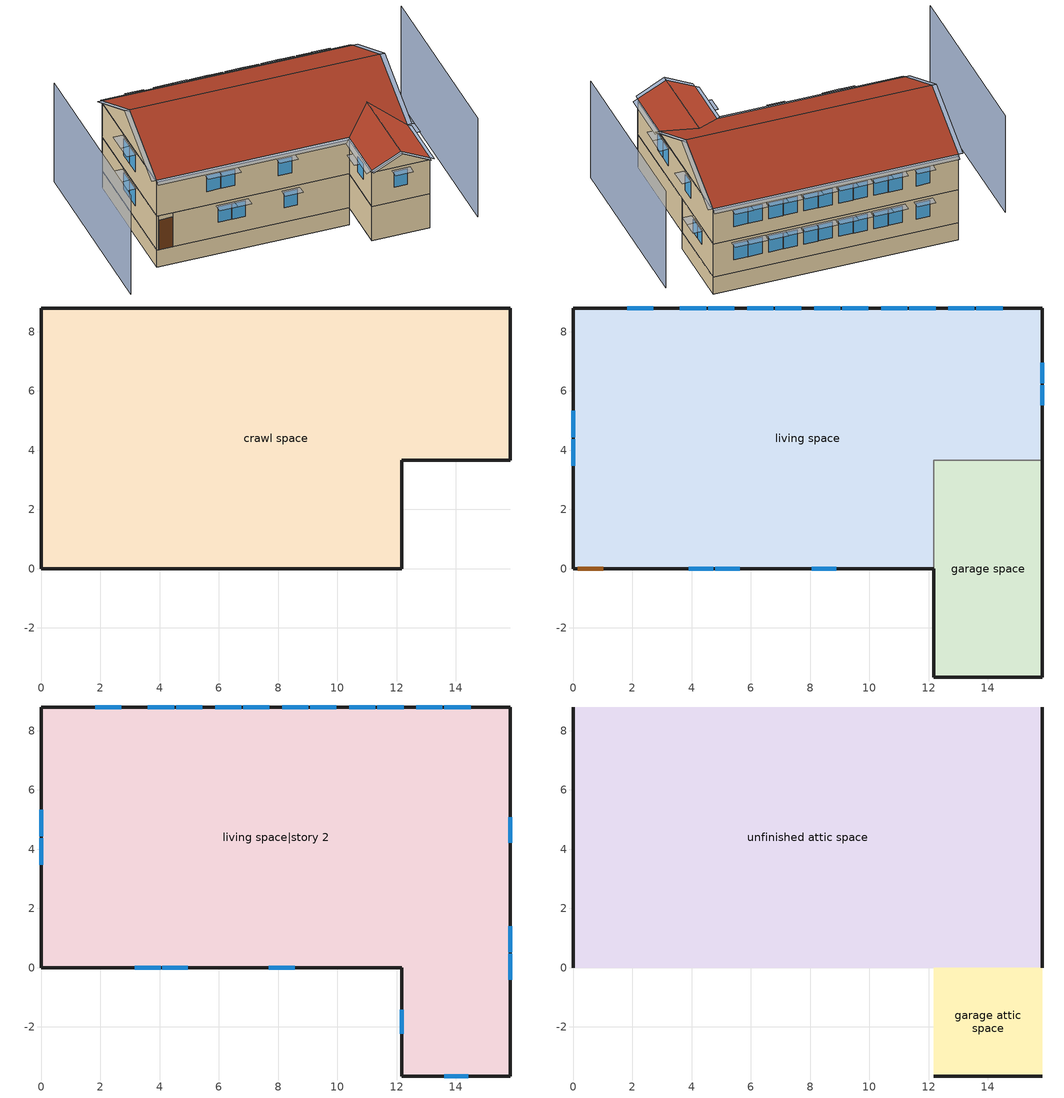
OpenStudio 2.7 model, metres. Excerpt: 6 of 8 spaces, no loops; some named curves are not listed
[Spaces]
crawl space
 floor foundation (FloorFndGrndCS): 0,0 0,8.8 15.84,8.8 15.84,3.66 12.18,3.66 12.18,0 z-1.22
 wall foundation (WallFndGrndCS): 0,8.8 0,0 12.18,0 12.18,3.66 15.84,3.66 15.84,8.8 0,8.8 z-1.22:0
garage space
 floor foundation (FloorFndGrndUnfinSlab): 12.18,-3.66 12.18,3.66 15.84,3.66 15.84,-3.66 z0
 wall outside (WallExtUninsUnfin): 12.18,0 12.18,-3.66 15.84,-3.66 15.84,3.66 z0:2.44
 wall to living space (WallIntFinInsUnfin Reversed): 15.84,3.66 12.18,3.66 12.18,0 z0:2.44
living space
 floor to crawl space (FloorCSInsFin Reversed): 0,0 0,8.8 15.84,8.8 15.84,3.66 12.18,3.66 12.18,0 z0
 wall outside (WallExtInsFin): 15.84,3.66 15.84,8.8 0,8.8 0,0 0.13,0 1.05,0 12.18,0 z0:2.44
 window (WindowConstruction): 3.9,0 4.73,0 / 4.79,0 5.62,0 / 8.06,0 8.88,0 z1.03:2.13; 14.49,8.8 13.61,8.8 / 13.54,8.8 12.66,8.8 / 12.23,8.8 11.34,8.8 / 11.28,8.8 10.39,8.8 / 9.97,8.8 9.08,8.8 / 9.02,8.8 8.13,8.8 / 7.71,8.8 6.82,8.8 / 6.76,8.8 5.87,8.8 / 5.44,8.8 4.56,8.8 / 4.49,8.8 3.61,8.8 / 2.71,8.8 1.82,8.8 z0.95:2.13; 0,5.33 0,4.43 / 0,4.37 0,3.47 z0.94:2.13; 15.84,5.51 15.84,6.2 / 15.84,6.26 15.84,6.94 z1.22:2.13
 door (Door): 0.15,0 1.02,0 z0:2.13
living space|story 2
 floor to garage space (FloorFinInsUnfin): 15.84,3.66 15.84,-3.66 12.18,-3.66 12.18,3.66 z2.44
 floor to living space (FloorFinUninsFin): 15.84,8.8 15.84,3.66 12.18,3.66 12.18,0 0,0 0,8.8 z2.44
 wall outside (WallExtInsFin): 0,8.8 0,0 12.18,0 12.18,-3.66 15.84,-3.66 15.84,8.8 0,8.8 z2.44:4.88
 window (WindowConstruction): 3.17,0 4.03,0 / 4.09,0 4.95,0 / 7.69,0 8.55,0 z3.42:4.57; 13.6,-3.66 14.42,-3.66 / 12.18,-1.42 12.18,-2.24 z3.48:4.57; 14.49,8.8 13.61,8.8 / 13.54,8.8 12.66,8.8 / 12.23,8.8 11.34,8.8 / 11.28,8.8 10.39,8.8 / 9.97,8.8 9.08,8.8 / 9.02,8.8 8.13,8.8 / 7.71,8.8 6.82,8.8 / 6.76,8.8 5.87,8.8 / 5.44,8.8 4.56,8.8 / 4.49,8.8 3.61,8.8 / 2.71,8.8 1.82,8.8 z3.39:4.57; 0,5.33 0,4.43 / 0,4.37 0,3.47 z3.38:4.57; 15.84,-0.41 15.84,0.46 / 15.84,0.53 15.84,1.4 / 15.84,4.21 15.84,5.08 z3.41:4.57
unfinished attic space
 floor to living space|story 2 (FloorFinInsUnfinAttic): 15.84,8.8 15.84,0 0,0 0,8.8 z4.88
 wall outside (WallExtUninsUnfin): 0,4.4,7.08 0,8.8,4.88 0,0,4.88; 15.84,4.4,7.08 15.84,0,4.88 15.84,8.8,4.88
 roof outside (RoofUnfinInsExt): 0,4.4,7.23 15.84,4.4,7.23 15.84,8.8,5.03 0,8.8,5.03; 0,4.4,7.23 0,0,5.03 12.18,0,5.03 14.01,1.83,5.94 15.84,0,5.03 15.84,4.4,7.23
garage attic space
 floor to living space|story 2 (FloorFinInsUnfinAttic): 12.18,-3.66 12.18,0 15.84,0 15.84,-3.66 z4.88
 wall outside (WallExtUninsUnfin): 12.18,-3.66,4.88 15.84,-3.66,4.88 14.01,-3.66,5.79
 roof outside (RoofUnfinInsExt): 12.18,0,5.03 12.18,-3.66,5.03 14.01,-3.66,5.94 14.01,1.83,5.94; 15.84,0,5.03 14.01,1.83,5.94 14.01,-3.66,5.94 15.84,-3.66,5.03
shading: -3.05,8.8 -3.05,-3.66 / 18.89,-3.66 18.89,8.8 z0:7.08; -0.3,8.8,5.03 -0.3,4.4,7.23 0,4.4,7.23 0,8.8,5.03; 16.14,4.4,7.23 16.14,8.8,5.03 15.84,8.8,5.03 15.84,4.4,7.23; 15.84,9.1,4.88 0,9.1,4.88 0,8.8,5.03 15.84,8.8,5.03; 11.88,0,4.88 11.88,-3.66,4.88 12.18,-3.66,5.03 12.18,0,5.03; 12.18,-3.96,5.03 14.01,-3.96,5.94 14.01,-3.66,5.94 12.18,-3.66,5.03; 16.14,-3.66,4.88 16.14,0,4.88 15.84,0,5.03 15.84,-3.66,5.03; 14.01,-3.96,5.94 15.84,-3.96,5.03 15.84,-3.66,5.03 14.01,-3.66,5.94; -0.3,4.4,7.23 -0.3,0,5.03 0,0,5.03 0,4.4,7.23; 0,-0.3,4.88 12.18,-0.3,4.88 12.18,0,5.03 0,0,5.03; 16.14,0,5.03 16.14,4.4,7.23 15.84,4.4,7.23 15.84,0,5.03; 4.88,0 3.75,0 3.75,-0.61 4.88,-0.61 z2.29; 5.77,0 4.64,0 4.64,-0.61 5.77,-0.61 z2.29; 9.04,0 7.9,0 7.9,-0.61 9.04,-0.61 z2.29; 5.11,0 3.94,0 3.94,-0.61 5.11,-0.61 z4.72; 12.5,8.8 13.7,8.8 13.7,9.41 12.5,9.41 z2.29; 4.18,0 3.01,0 3.01,-0.61 4.18,-0.61 z4.72; 6.67,8.8 7.86,8.8 7.86,9.41 6.67,9.41 z4.72; 13.45,8.8 14.65,8.8 14.65,9.41 13.45,9.41 z2.29; 1.67,8.8 2.86,8.8 2.86,9.41 1.67,9.41 z4.72; 14.57,-3.66 13.45,-3.66 13.45,-4.27 14.57,-4.27 z4.72; 13.45,8.8 14.65,8.8 14.65,9.41 13.45,9.41 z4.72; 8.7,0 7.54,0 7.54,-0.61 8.7,-0.61 z4.72; 4.4,8.8 5.6,8.8 5.6,9.41 4.4,9.41 z4.72; 11.19,8.8 12.38,8.8 12.38,9.41 11.19,9.41 z2.29; 10.24,8.8 11.43,8.8 11.43,9.41 10.24,9.41 z2.29; 7.98,8.8 9.17,8.8 9.17,9.41 7.98,9.41 z2.29; 8.93,8.8 10.12,8.8 10.12,9.41 8.93,9.41 z2.29; 6.67,8.8 7.86,8.8 7.86,9.41 6.67,9.41 z2.29; 5.72,8.8 6.91,8.8 6.91,9.41 5.72,9.41 z2.29; 15.84,7.1 15.84,6.11 16.45,6.11 16.45,7.1 z2.29; 12.5,8.8 13.7,8.8 13.7,9.41 12.5,9.41 z4.72; 4.4,8.8 5.6,8.8 5.6,9.41 4.4,9.41 z2.29; 3.45,8.8 4.65,8.8 4.65,9.41 3.45,9.41 z2.29; 8.93,8.8 10.12,8.8 10.12,9.41 8.93,9.41 z4.72; 1.67,8.8 2.86,8.8 2.86,9.41 1.67,9.41 z2.29; 11.19,8.8 12.38,8.8 12.38,9.41 11.19,9.41 z4.72; 10.24,8.8 11.43,8.8 11.43,9.41 10.24,9.41 z4.72; 7.98,8.8 9.17,8.8 9.17,9.41 7.98,9.41 z4.72; 5.72,8.8 6.91,8.8 6.91,9.41 5.72,9.41 z4.72; 3.45,8.8 4.65,8.8 4.65,9.41 3.45,9.41 z4.72; 0,4.28 0,5.48 -0.61,5.48 -0.61,4.28 z2.29; 0,3.32 0,4.52 -0.61,4.52 -0.61,3.32 z2.29; 0,4.28 0,5.48 -0.61,5.48 -0.61,4.28 z4.72; 0,3.32 0,4.52 -0.61,4.52 -0.61,3.32 z4.72; 12.18,-2.39 12.18,-1.27 11.57,-1.27 11.57,-2.39 z4.72; 15.84,1.55 15.84,0.37 16.45,0.37 16.45,1.55 z4.72; 15.84,6.35 15.84,5.36 16.45,5.36 16.45,6.35 z2.29; 15.84,0.62 15.84,-0.56 16.45,-0.56 16.45,0.62 z4.72; 15.84,5.23 15.84,4.06 16.45,4.06 16.45,5.23 z4.72
[Site]
Denver Intl Ap_CO_USA: Latitude {deg}=39.83; Longitude {deg}=-104.65; Time Zone {hr}=-7; Elevation {m}=1650; Terrain=Suburbs
[ClimateZones]
Climate Zone Institution Name 2=Building America; Climate Zone Document Year 2=0; Climate Zone Value 2=Cold
[Site:WaterMainsTemperature]
Calculation Method=Correlation; Annual Average Outdoor Air Temperature {C}=10.8753; Maximum Difference In Monthly Average Outdoor Air Temperatures {deltaC}=23.1524
[Site:GroundTemperature:Deep]
10.8753, 10.8753, 10.8753, 10.8753, 10.8753, 10.8753, 10.8753, 10.8753, 10.8753, 10.8753, 10.8753, 10.8753
[Building]
Building 1: North Axis {deg}=315; Standards Number of Stories=2; Standards Number of Above Ground Stories=2; Standards Building Type=singlefamilydetached; Standards Number of Living Units=1
[Material] Roughness=Rough
Name | Thickness {m} | Conductivity {W/m-K} | Density {kg/m3} | Specific Heat {J/kg-K} | Thermal Absorptance | Solar Absorptance | Visible Absorptance
FloorUAAdditionalCeilingIns | 0.12827 | 0.0411113 | 16.02 | 1046.75
FloorUATrussandIns | 0.0889 | 0.0436674 | 50.7834 | 1165.1
Drywall 0.5 in. | 0.0127 | 0.160291 | 801 | 837.4 | 0.9 | 0.5 | 0.1
Asphalt Shingles, Medium | 0.009525 | 0.162714 | 1121.4 | 1465.45 | 0.91 | 0.85 | 0.85
RoofSheathing | 0.01905 | 0.115458 | 512.64 | 1214.23
RoofUARoofIns | 0.18415 | 8.02397 | 37.0049 | 1207.88
FoundationExtVertIns | 0.051816 | 0.029427 | 32.04 | 1214.23
Concrete 8.0 in.; FootingMaterial | 0.2032 | 1.31141 | 2242.8 | 837.4 | 0.9
Concrete 4.0 in. | 0.1016 | 1.31141 | 2242.8 | 837.4 | 0.9
FloorIns | 0.23495 | 2.59817 | 67.691 | 1210.98
Wood Floor | 0.015875 | 0.115458 | 544.68 | 1214.23
Floor Covering | 0.0127 | 0.0433444 | 54.468 | 1339.84 | 0.9 | 0.9
FloorIns 1 | 0.1397 | 0.0489548 | 106.365 | 1151.69
FloorFinStudAndAirFloor | 0.1397 | 0.557395 | 67.691 | 1210.98
Vinyl, Light | 0.009525 | 0.089435 | 177.822 | 1046.75 | 0.9 | 0.3 | 0.3
WallSheathing | 0.0127 | 0.115458 | 512.64 | 1214.23
WallStudAndCavity | 0.0889 | 0.054245 | 162.403 | 1178.92
WallStudAndCavity 1 | 0.0889 | 0.0548529 | 162.403 | 1178.92
WallStudAndCavity 2 | 0.0889 | 0.393744 | 83.0341 | 1211.67
WallStudAndCavity 3 | 0.0889 | 0.397942 | 83.0341 | 1211.67
res furniture material garage space | 0.1524 | 0.115458 | 640.8 | 1214.23 | 0.9 | 0.6 | 0.1
DoorMaterial | 0.04445 | 0.0612267 | 512.64 | 1214.23
[Construction]
FloorFinInsUnfinAttic: FloorUAAdditionalCeilingIns, FloorUATrussandIns, Drywall 0.5 in.
RoofUnfinInsExt: Asphalt Shingles, Medium, RoofSheathing, RoofUARoofIns
WallFndGrndCS: Concrete 8.0 in.
FloorFndGrndCS; FloorFndGrndUnfinSlab: Concrete 4.0 in.
FloorCSInsFin Reversed: Floor Covering, Wood Floor, RoofSheathing, FloorIns
FootingConstruction: FootingMaterial
FloorFinInsUnfin: FloorIns 1, RoofSheathing, Wood Floor, Floor Covering
FloorFinUninsFin: Drywall 0.5 in., FloorFinStudAndAirFloor, RoofSheathing, Wood Floor, Floor Covering
WallExtInsFin: Vinyl, Light, WallSheathing, WallStudAndCavity, Drywall 0.5 in.
WallIntFinInsUnfin Reversed: WallStudAndCavity 1, WallSheathing
WallExtUninsUnfin: Vinyl, Light, WallSheathing, WallStudAndCavity 2
WallIntFinUninsFin: WallStudAndCavity 3, Drywall 0.5 in.
res furniture construction garage space; res furniture construction living space; res furniture construction living space|story 2: res furniture material garage space
WindowConstruction: WindowMaterial
Door: DoorMaterial
[WindowMaterial:Shade]
CoolingShade: Solar Transmittance=0.999; Solar Reflectance=0.00099; Visible Transmittance=0.999; Visible Reflectance=0.00099; Thermal Hemispherical Emissivity=1e-005; Thermal Transmittance=0.999; Thickness {m}=0.0001; Conductivity {W/m-K}=10000; Shade to Glass Distance {m}=0.001; Top Opening Multiplier=0; Bottom Opening Multiplier=0; Left-Side Opening Multiplier=0; Right-Side Opening Multiplier=0; Airflow Permeability=0
[WindowMaterial:SimpleGlazingSystem]
WindowMaterial: U-Factor {W/m2-K}=2.10086; Solar Heat Gain Coefficient=0.21
[ThermalZone] Use Ideal Air Loads=No
living zone: Thermostat=living zone temperature setpoint
garage zone; unfinished attic zone; crawl zone: 
res ds res ashp central htg air system ret air zone; res ds res ashp central clg air system ret air zone: Volume {m3}=0.25
[Sizing:Zone] Zone Cooling Design Supply Air Temperature Input Method=SupplyAirTemperature; Zone Cooling Design Supply Air Temperature {C}=14; Zone Cooling Design Supply Air Temperature Difference {deltaC}=11.11; Zone Heating Design Supply Air Temperature Input Method=SupplyAirTemperature; Zone Heating Design Supply Air Temperature {C}=40; Zone Heating Design Supply Air Temperature Difference {deltaC}=11.11; Zone Cooling Design Supply Air Humidity Ratio {kg-H2O/kg-air}=0.0085; Zone Heating Design Supply Air Humidity Ratio {kg-H2O/kg-air}=0.008; Cooling Design Air Flow Method=DesignDay; Heating Design Air Flow Method=DesignDay; Account for Dedicated Outdoor Air System=No; Dedicated Outdoor Air System Control Strategy=NeutralSupplyAir; Dedicated Outdoor Air Low Setpoint Temperature for Design {C}=autosize; Dedicated Outdoor Air High Setpoint Temperature for Design {C}=autosize
garage zone; unfinished attic zone; crawl zone; res ds res ashp central htg air system ret air zone; res ds res ashp central clg air system ret air zone
[Space]
Name | Space Type | Thermal Zone | Building Unit
garage space | Space Type 1 | garage zone
living space; living space|story 2 | Space Type 2 | living zone | unit 1
unfinished attic space; garage attic space | Space Type 3 | unfinished attic zone
crawl space | Space Type 4 | crawl zone
res ds res ashp central htg air system ret air space |  | res ds res ashp central htg air system ret air zone
res ds res ashp central clg air system ret air space |  | res ds res ashp central clg air system ret air zone
[SpaceType]
Name | Standards Space Type
Space Type 1 | garage
Space Type 2 | living
Space Type 3 | unfinished attic
Space Type 4 | crawlspace
[BuildingUnit]
unit 1: Building Unit Type=Residential
[People:Definition] Number of People Calculation Method=People; Fraction Radiant=0.319734; Sensible Heat Fraction=0.573; Carbon Dioxide Generation Rate {m3/s-W}=0; Enable ASHRAE 55 Comfort Warnings=No; Mean Radiant Temperature Calculation Type=ZoneAveraged
Name | Number of People {people}
res occupants|living space | 1.45996
res occupants|living space|story 2 | 1.77004
[People] Number of People Schedule=res occupants schedule; Activity Level Schedule=Schedule Ruleset 1; Multiplier=1
Name | People Definition | Space or SpaceType
res occupants|living space | res occupants|living space | living space
res occupants|living space|story 2 | res occupants|living space|story 2 | living space|story 2
[Foundation:Kiva] Wall Height Above Grade {m}=0.2032; Wall Depth Below Slab {m}=0.2032
Name | Exterior Vertical Insulation Material | Exterior Vertical Insulation Depth {m} | Footing Wall Construction
Foundation Kiva 1 | FoundationExtVertIns | 1.2192
Foundation Kiva 2 |  |  | FootingConstruction
[Foundation:Kiva:Settings]
Soil Conductivity {W/m-K}=1.731; Soil Density {kg/m3}=1842.3; Soil Specific Heat {J/kg-K}=418.7; Ground Solar Absorptivity=0.9; Ground Thermal Absorptivity=0.9; Ground Surface Roughness {m}=0.03; Far-Field Width {m}=40; Deep-Ground Boundary Condition=ZeroFlux; Deep-Ground Depth {m}=40; Minimum Cell Dimension {m}=0.02; Maximum Cell Growth Coefficient=1.5; Simulation Timestep=Hourly
[SurfaceProperty:ExposedFoundationPerimeter] Exposed Perimeter Calculation Method=TotalExposedPerimeter
Name | Total Exposed Perimeter {m}
Surface 28 | 41.9582
Surface 1 | 14.6304
[InternalMass:Definition] Design Level Calculation Method=SurfaceArea
Name | Construction | Surface Area {m2}
living space Partition | WallIntFinUninsFin | 125.977
living space|story 2 Partition | WallIntFinUninsFin | 152.733
res furniture mass garage space | res furniture construction garage space | 2.67561
res furniture mass living space | res furniture construction living space | 50.3906
res furniture mass living space|story 2 | res furniture construction living space|story 2 | 61.093
[InternalMass] Multiplier=1
Name | Internal Mass Definition | Space or SpaceType
living space Partition | living space Partition | living space
living space|story 2 Partition | living space|story 2 Partition | living space|story 2
res furniture mass garage space | res furniture mass garage space | garage space
res furniture mass living space | res furniture mass living space | living space
res furniture mass living space|story 2 | res furniture mass living space|story 2 | living space|story 2
[ShadingControl]
WindowShadingControl: Shading Type=InteriorShade; Shading Device Material=CoolingShade; Shading Control Type=OnIfScheduleAllows; Schedule=Window shading schedule; Shading Control Is Scheduled=Yes
[AvailabilityManager:DifferentialThermostat]
res solar hot water useful energy: Temperature Difference On Limit {deltaC}=0; Temperature Difference Off Limit {deltaC}=0
[Coil:Heating:DX:MultiSpeed:StageData] Rated Supply Air Fan Power Per Volume Flow Rate {W/(m3/s)}=773.3; Rated Waste Heat Fraction of Power Input=0.2; Waste Heat Function of Temperature Curve=ConstantBiquadratic
Name | Gross Rated Heating Capacity {W} | Gross Rated Heating COP {W/W} | Rated Air Flow Rate {m3/s} | Heating Capacity Function of Temperature Curve | Heating Capacity Function of Flow Fraction Curve | Energy Input Ratio Function of Temperature Curve | Energy Input Ratio Function of Flow Fraction Curve | Part Load Fraction Correlation Curve
 | 8616.29 | 5.13214 | 0.518448 | HP_Heat-Cap-fT1 | HP_Heat-CAP-fFF1 | HP_Heat-EIR-fT1 | HP_Heat-EIR-fFF1 | HP_Heat-PLF-fPLR1
 | 11781.5 | 4.834 | 0.644558 | HP_Heat-Cap-fT2 | HP_Heat-CAP-fFF2 | HP_Heat-EIR-fT2 | HP_Heat-EIR-fFF2 | HP_Heat-PLF-fPLR2
 | 17584.3 | 4.07763 | 0.700606 | HP_Heat-Cap-fT3 | HP_Heat-CAP-fFF3 | HP_Heat-EIR-fT3 | HP_Heat-EIR-fFF3 | HP_Heat-PLF-fPLR3
 | 21101.1 | 4.11113 | 0.854739 | HP_Heat-Cap-fT4 | HP_Heat-CAP-fFF4 | HP_Heat-EIR-fT4 | HP_Heat-EIR-fFF4 | HP_Heat-PLF-fPLR4
[ThermostatSetpoint:DualSetpoint]
living zone temperature setpoint: Heating Setpoint Temperature Schedule=res heating setpoint; Cooling Setpoint Temperature Schedule=res cooling setpoint
[ElectricEquipment:Definition] Design Level Calculation Method=EquipmentLevel
Name | Design Level {W} | Fraction Latent | Fraction Radiant | Fraction Lost
res refrig | 65.0889 | 0 | 0 | 0
res range electric | 41.8839 | 0.3 | 0.24 | 0.3
res misc plug loads|living space | 220.016 | 0.021 | 0.558 | 0.049
res misc plug loads|living space|story 2 | 266.745 | 0.021 | 0.558 | 0.049
res infil_1 house fan; res infil_1 range fan; res infil_1 bath fan | 0 | 0 | 0 | 1
[ElectricEquipment]
Name | Electric Equipment Definition | Space or SpaceType | Schedule
res refrig | res refrig | living space | res refrig schedule
res range electric | res range electric | living space | res range gas|false schedule
res misc plug loads|living space | res misc plug loads|living space | living space | res misc plug loads schedule
res misc plug loads|living space|story 2 | res misc plug loads|living space|story 2 | living space|story 2 | res misc plug loads schedule
res infil_1 house fan | res infil_1 house fan | living space | Always On Discrete
res infil_1 range fan | res infil_1 range fan | living space | Always On Discrete
res infil_1 bath fan | res infil_1 bath fan | living space | Always On Discrete
[OtherEquipment:Definition] Design Level Calculation Method=EquipmentLevel
Name | Design Level {W} | Fraction Latent | Fraction Radiant | Fraction Lost
res range gas | 438.989 | 0.2 | 0.18 | 0.5
res ds res ashp central htg air system SupSLkToLvEq; res ds res ashp central htg air system SupLatLkToLvEq; res ds res ashp central htg air system SupDCnToLvEq; res ds res ashp central htg air system SupDCnToAhEq; res ds res ashp central htg air system RetDCnToPlEq; res ds res ashp central htg air system RetDCnToAhEquip; res ds res ashp central htg air system SupSLkToAhEq; res ds res ashp central htg air system SupLatLkToAhEq; res ds res ashp central htg air system RetSLkEq; res ds res ashp central htg air system RetLatLkEq; res ds res ashp central clg air system SupSLkToLvEq; res ds res ashp central clg air system SupLatLkToLvEq; res ds res ashp central clg air system SupDCnToLvEq; res ds res ashp central clg air system SupDCnToAhEq; res ds res ashp central clg air system RetDCnToPlEq; res ds res ashp central clg air system RetDCnToAhEquip; res ds res ashp central clg air system SupSLkToAhEq; res ds res ashp central clg air system SupLatLkToAhEq; res ds res ashp central clg air system RetSLkEq; res ds res ashp central clg air system RetLatLkEq | 0
[OtherEquipment]
Name | Other Equipment Definition | Space or SpaceType | Schedule | Fuel Type
res range gas | res range gas | living space | res range gas|false schedule | NaturalGas
res ds res ashp central htg air system SupSLkToLvEq | res ds res ashp central htg air system SupSLkToLvEq | living space | Always On Discrete | None
res ds res ashp central htg air system SupLatLkToLvEq | res ds res ashp central htg air system SupLatLkToLvEq | living space | Always On Discrete | None
res ds res ashp central htg air system SupDCnToLvEq | res ds res ashp central htg air system SupDCnToLvEq | living space | Always On Discrete | None
res ds res ashp central htg air system SupDCnToAhEq | res ds res ashp central htg air system SupDCnToAhEq | crawl space | Always On Discrete | None
res ds res ashp central htg air system RetDCnToPlEq | res ds res ashp central htg air system RetDCnToPlEq | res ds res ashp central htg air system ret air space | Always On Discrete | None
res ds res ashp central htg air system RetDCnToAhEquip | res ds res ashp central htg air system RetDCnToAhEquip | crawl space | Always On Discrete | None
res ds res ashp central htg air system SupSLkToAhEq | res ds res ashp central htg air system SupSLkToAhEq | crawl space | Always On Discrete | None
res ds res ashp central htg air system SupLatLkToAhEq | res ds res ashp central htg air system SupLatLkToAhEq | crawl space | Always On Discrete | None
res ds res ashp central htg air system RetSLkEq | res ds res ashp central htg air system RetSLkEq | res ds res ashp central htg air system ret air space | Always On Discrete | None
res ds res ashp central htg air system RetLatLkEq | res ds res ashp central htg air system RetLatLkEq | res ds res ashp central htg air system ret air space | Always On Discrete | None
res ds res ashp central clg air system SupSLkToLvEq | res ds res ashp central clg air system SupSLkToLvEq | living space | Always On Discrete | None
res ds res ashp central clg air system SupLatLkToLvEq | res ds res ashp central clg air system SupLatLkToLvEq | living space | Always On Discrete | None
res ds res ashp central clg air system SupDCnToLvEq | res ds res ashp central clg air system SupDCnToLvEq | living space | Always On Discrete | None
res ds res ashp central clg air system SupDCnToAhEq | res ds res ashp central clg air system SupDCnToAhEq | crawl space | Always On Discrete | None
res ds res ashp central clg air system RetDCnToPlEq | res ds res ashp central clg air system RetDCnToPlEq | res ds res ashp central clg air system ret air space | Always On Discrete | None
res ds res ashp central clg air system RetDCnToAhEquip | res ds res ashp central clg air system RetDCnToAhEquip | crawl space | Always On Discrete | None
res ds res ashp central clg air system SupSLkToAhEq | res ds res ashp central clg air system SupSLkToAhEq | crawl space | Always On Discrete | None
res ds res ashp central clg air system SupLatLkToAhEq | res ds res ashp central clg air system SupLatLkToAhEq | crawl space | Always On Discrete | None
res ds res ashp central clg air system RetSLkEq | res ds res ashp central clg air system RetSLkEq | res ds res ashp central clg air system ret air space | Always On Discrete | None
res ds res ashp central clg air system RetLatLkEq | res ds res ashp central clg air system RetLatLkEq | res ds res ashp central clg air system ret air space | Always On Discrete | None
[Lights:Definition] Design Level Calculation Method=LightingLevel; Fraction Radiant=0.6; Fraction Visible=0.2; Return Air Fraction=0
Name | Lighting Level {W}
res lighting living space | 266.877
res lighting living space|story 2 | 323.559
res lighting garage space | 9.35059
[Lights] Schedule=res lighting schedule; Fraction Replaceable=1
Name | Lights Definition | Space or SpaceType
res lighting living space | res lighting living space | living space
res lighting living space|story 2 | res lighting living space|story 2 | living space|story 2
res lighting garage space | res lighting garage space | garage space
[Exterior:Lights:Definition]
res lighting exterior: Design Level {W}=131.041
[Exterior:Lights]
res lighting exterior: Exterior Lights Definition=res lighting exterior; Schedule=res lighting schedule
[SpaceInfiltration:EffectiveLeakageArea] Schedule=Always On Discrete
Name | Space or SpaceType | Effective Air Leakage Area {cm2} | Stack Coefficient | Wind Coefficient
res infil|garage space | garage space | 90.5149 | 0.000129067 | 4.38083e-05
res infil|unfinished attic space | unfinished attic space | 5086 | 0.00016346 | 2.40026e-05
res infil|garage attic space | garage attic space | 5086 | 0.00016346 | 2.40026e-05
[EnergyManagementSystem:Sensor]
Name | Output Variable or Output Meter | Output Variable or Output Meter Index Key
res_nv_pb_s | Site Outdoor Air Barometric Pressure
res_af_vw_s | Site Wind Speed
res_nv_wt_s | Site Outdoor Air Humidity Ratio
res_nv_1_nva_s | Schedule Value | res nv_1 avail schedule
res_nv_1_sp_s | Schedule Value | res nv_1 temp schedule
res_ds_res_ashp_central_htg_air_system_ah_mfr_s | System Node Mass Flow Rate | Node 35
res_ds_res_ashp_central_htg_air_system_ah_vfr_s | System Node Current Density Volume Flow Rate | Node 35
res_ds_res_ashp_central_htg_air_system_ah_tt_s | System Node Temperature | Node 35
res_ds_res_ashp_central_htg_air_system_ra_t_s | System Node Temperature | Node 38
res_ds_res_ashp_central_htg_air_system_ah_wt_s | System Node Humidity Ratio | Node 35
res_ds_res_ashp_central_htg_air_system_ra_w_s | System Node Humidity Ratio | Node 38
res_ds_res_ashp_central_htg_air_system_ah_t_s | Zone Air Temperature | crawl zone
res_ds_res_ashp_central_htg_air_system_ah_w_s | Zone Mean Air Humidity Ratio | crawl zone
res_ds_res_ashp_central_clg_air_system_ah_mfr_s | System Node Mass Flow Rate | Node 42
[SpaceInfiltration:DesignFlowRate] Space or SpaceType=living space; Schedule=Always On Discrete; Design Flow Rate Calculation Method=Flow/Space; Design Flow Rate {m3/s}=0
res nv_1 flow; res infil_1 flow
[ZoneMixing] Schedule=Always On Continuous; Design Flow Rate Calculation Method=Flow/Zone; Design Flow Rate {m3/s}=0
Name | Zone | Source Zone
res ds res ashp central htg air system AhToLivMix; res ds res ashp central clg air system AhToLivMix | living zone | crawl zone
res ds res ashp central htg air system LivToAhMix; res ds res ashp central clg air system LivToAhMix | crawl zone | living zone
[Schedule:Ruleset]
Name | Default Day Schedule | Summer Design Day Schedule | Winter Design Day Schedule
res occupants schedule | Schedule Day 3 | res occupants schedule summer design | res occupants schedule winter design
Schedule Ruleset 1 | Schedule Day 4
Window shading schedule | Schedule Day 5
res heating setpoint | Schedule Day 8 | res heating setpoint summer design | res heating setpoint winter design
res cooling setpoint | Schedule Day 9 | res cooling setpoint summer design | res cooling setpoint winter design
res refrig schedule | Schedule Day 10 | res refrig schedule summer design | res refrig schedule winter design
res range gas|false schedule | Schedule Day 13 | res range gas|false schedule summer design | res range gas|false schedule winter design
res lighting schedule | Schedule Day 16 | res lighting schedule summer design | res lighting schedule winter design
res misc plug loads schedule | Schedule Day 19 | res misc plug loads schedule summer design | res misc plug loads schedule winter design
[Schedule:Day]
Schedule Day 3; res occupants schedule winter design; Schedule Day 5; Window shading schedule allday1; Window shading schedule allday2; Window shading schedule allday3; Window shading schedule allday4; Window shading schedule allday11; Window shading schedule allday12; Schedule Day 8; Schedule Day 9; Schedule Day 10; res refrig schedule winter design; Schedule Day 13; res range gas|false schedule winter design; Schedule Day 16; res lighting schedule winter design; Schedule Day 19; res misc plug loads schedule winter design: 24, 0, 0
res occupants schedule allday1; res occupants schedule allday2; res occupants schedule allday3; res occupants schedule allday4; res occupants schedule allday5; res occupants schedule allday6; res occupants schedule allday7; res occupants schedule allday8; res occupants schedule allday9; res occupants schedule allday10; res occupants schedule allday11; res occupants schedule allday12: 7, 0, 1, 8, 0, 0.88, 9, 0, 0.41, 16, 0, 0.24, 17, 0, 0.29, 18, 0, 0.55, 21, 0, 0.9, 24, 0, 1
res occupants schedule summer design; Window shading schedule allday5; Window shading schedule allday6; Window shading schedule allday7; Window shading schedule allday8; Window shading schedule allday9; Window shading schedule allday10; res refrig schedule summer design; res range gas|false schedule summer design; res lighting schedule summer design; res misc plug loads schedule summer design: 24, 0, 1
Schedule Day 4: 24, 0, 112.539
res heating setpoint allday1; res heating setpoint allday2; res heating setpoint allday3; res heating setpoint allday4; res heating setpoint allday5; res heating setpoint allday6; res heating setpoint allday7; res heating setpoint allday8; res heating setpoint allday9; res heating setpoint allday10; res heating setpoint allday11; res heating setpoint allday12: 24, 0, 21.6667
res heating setpoint winter design; res cooling setpoint winter design: 24, 0, 21.1111
res heating setpoint summer design; res cooling setpoint summer design: 24, 0, 23.8889
res cooling setpoint allday1; res cooling setpoint allday2; res cooling setpoint allday3; res cooling setpoint allday4; res cooling setpoint allday5; res cooling setpoint allday6; res cooling setpoint allday7; res cooling setpoint allday8; res cooling setpoint allday9; res cooling setpoint allday10; res cooling setpoint allday11; res cooling setpoint allday12: 24, 0, 24.4444
res refrig schedule allday1; res refrig schedule allday12: 1, 0, 0.610949, 2, 0, 0.595675, 3, 0, 0.580401, 4, 0, 0.565128, 6, 0, 0.549854, 7, 0, 0.580401, 8, 0, 0.610949, 10, 0, 0.626223, 12, 0, 0.610949, 15, 0, 0.641496, 16, 0, 0.626223, 17, 0, 0.672044, 18, 0, 0.733139, 19, 0, 0.763686, 20, 0, 0.733139, 21, 0, 0.717865, 22, 0, 0.702591, 23, 0, 0.672044, 24, 0, 0.626223
res refrig schedule allday2: 1, 0, 0.609489, 2, 0, 0.594252, 3, 0, 0.579015, 4, 0, 0.563777, 6, 0, 0.54854, 7, 0, 0.579015, 8, 0, 0.609489, 10, 0, 0.624726, 12, 0, 0.609489, 15, 0, 0.639964, 16, 0, 0.624726, 17, 0, 0.670438, 18, 0, 0.731387, 19, 0, 0.761861, 20, 0, 0.731387, 21, 0, 0.71615, 22, 0, 0.700912, 23, 0, 0.670438, 24, 0, 0.624726
res refrig schedule allday3; res refrig schedule allday4; res refrig schedule allday5: 1, 0, 0.791241, 2, 0, 0.77146, 3, 0, 0.751679, 4, 0, 0.731898, 6, 0, 0.712117, 7, 0, 0.751679, 8, 0, 0.791241, 10, 0, 0.811022, 12, 0, 0.791241, 15, 0, 0.830803, 16, 0, 0.811022, 17, 0, 0.870365, 18, 0, 0.949489, 19, 0, 0.989051, 20, 0, 0.949489, 21, 0, 0.929708, 22, 0, 0.909927, 23, 0, 0.870365, 24, 0, 0.811022
res refrig schedule allday6; res refrig schedule allday7; res refrig schedule allday8; res refrig schedule allday9: 1, 0, 0.8, 2, 0, 0.78, 3, 0, 0.76, 4, 0, 0.74, 6, 0, 0.72, 7, 0, 0.76, 8, 0, 0.8, 10, 0, 0.82, 12, 0, 0.8, 15, 0, 0.84, 16, 0, 0.82, 17, 0, 0.88, 18, 0, 0.96, 19, 0, 1, 20, 0, 0.96, 21, 0, 0.94, 22, 0, 0.92, 23, 0, 0.88, 24, 0, 0.82
res refrig schedule allday10: 1, 0, 0.679562, 2, 0, 0.662573, 3, 0, 0.645584, 4, 0, 0.628595, 6, 0, 0.611606, 7, 0, 0.645584, 8, 0, 0.679562, 10, 0, 0.696551, 12, 0, 0.679562, 15, 0, 0.71354, 16, 0, 0.696551, 17, 0, 0.747518, 18, 0, 0.815474, 19, 0, 0.849453, 20, 0, 0.815474, 21, 0, 0.798485, 22, 0, 0.781496, 23, 0, 0.747518, 24, 0, 0.696551
res refrig schedule allday11: 1, 0, 0.675182, 2, 0, 0.658303, 3, 0, 0.641423, 4, 0, 0.624544, 6, 0, 0.607664, 7, 0, 0.641423, 8, 0, 0.675182, 10, 0, 0.692062, 12, 0, 0.675182, 15, 0, 0.708942, 16, 0, 0.692062, 17, 0, 0.742701, 18, 0, 0.810219, 19, 0, 0.843978, 20, 0, 0.810219, 21, 0, 0.793339, 22, 0, 0.77646, 23, 0, 0.742701, 24, 0, 0.692062
res range gas|false schedule allday1; res range gas|false schedule allday2; res range gas|false schedule allday12: 2, 0, 0.0466667, 4, 0, 0.0266667, 5, 0, 0.0466667, 6, 0, 0.0733333, 7, 0, 0.166667, 8, 0, 0.28, 9, 0, 0.306667, 10, 0, 0.32, 11, 0, 0.28, 12, 0, 0.333333, 13, 0, 0.38, 14, 0, 0.306667, 15, 0, 0.38, 16, 0, 0.293333, 17, 0, 0.613333, 18, 0, 1, 19, 0, 0.78, 20, 0, 0.4, 21, 0, 0.233333, 22, 0, 0.166667, 23, 0, 0.106667, 24, 0, 0.0733333
res range gas|false schedule allday3; res range gas|false schedule allday5: 2, 0, 0.0421574, 4, 0, 0.0240899, 5, 0, 0.0421574, 6, 0, 0.0662473, 7, 0, 0.150562, 8, 0, 0.252944, 9, 0, 0.277034, 10, 0, 0.289079, 11, 0, 0.252944, 12, 0, 0.301124, 13, 0, 0.343282, 14, 0, 0.277034, 15, 0, 0.343282, 16, 0, 0.264989, 17, 0, 0.554069, 18, 0, 0.903373, 19, 0, 0.704631, 20, 0, 0.361349, 21, 0, 0.210787, 22, 0, 0.150562, 23, 0, 0.0963598, 24, 0, 0.0662473
res range gas|false schedule allday4: 2, 0, 0.0419872, 4, 0, 0.0239927, 5, 0, 0.0419872, 6, 0, 0.0659799, 7, 0, 0.149954, 8, 0, 0.251923, 9, 0, 0.275916, 10, 0, 0.287912, 11, 0, 0.251923, 12, 0, 0.299909, 13, 0, 0.341896, 14, 0, 0.275916, 15, 0, 0.341896, 16, 0, 0.26392, 17, 0, 0.551832, 18, 0, 0.899727, 19, 0, 0.701787, 20, 0, 0.359891, 21, 0, 0.209936, 22, 0, 0.149954, 23, 0, 0.0959708, 24, 0, 0.0659799
res range gas|false schedule allday6; res range gas|false schedule allday9: 2, 0, 0.0378608, 4, 0, 0.0216348, 5, 0, 0.0378608, 6, 0, 0.0594956, 7, 0, 0.135217, 8, 0, 0.227165, 9, 0, 0.2488, 10, 0, 0.259617, 11, 0, 0.227165, 12, 0, 0.270435, 13, 0, 0.308295, 14, 0, 0.2488, 15, 0, 0.308295, 16, 0, 0.237982, 17, 0, 0.4976, 18, 0, 0.811304, 19, 0, 0.632817, 20, 0, 0.324521, 21, 0, 0.189304, 22, 0, 0.135217, 23, 0, 0.086539, 24, 0, 0.0594956
res range gas|false schedule allday7; res range gas|false schedule allday8: 2, 0, 0.0381161, 4, 0, 0.0217806, 5, 0, 0.0381161, 6, 0, 0.0598967, 7, 0, 0.136129, 8, 0, 0.228696, 9, 0, 0.250477, 10, 0, 0.261367, 11, 0, 0.228696, 12, 0, 0.272258, 13, 0, 0.310374, 14, 0, 0.250477, 15, 0, 0.310374, 16, 0, 0.239587, 17, 0, 0.500954, 18, 0, 0.816773, 19, 0, 0.637083, 20, 0, 0.326709, 21, 0, 0.19058, 22, 0, 0.136129, 23, 0, 0.0871225, 24, 0, 0.0598967
res range gas|false schedule allday10; res range gas|false schedule allday11: 2, 0, 0.0461562, 4, 0, 0.026375, 5, 0, 0.0461562, 6, 0, 0.0725311, 7, 0, 0.164844, 8, 0, 0.276937, 9, 0, 0.303312, 10, 0, 0.3165, 11, 0, 0.276937, 12, 0, 0.329687, 13, 0, 0.375843, 14, 0, 0.303312, 15, 0, 0.375843, 16, 0, 0.290125, 17, 0, 0.606624, 18, 0, 0.989061, 19, 0, 0.771468, 20, 0, 0.395624, 21, 0, 0.230781, 22, 0, 0.164844, 23, 0, 0.1055, 24, 0, 0.0725311
res lighting schedule allday1: 1, 0, 0.123751, 2, 0, 0.0742506, 4, 0, 0.0495004, 5, 0, 0.0550333, 6, 0, 0.151005, 7, 0, 0.354518, 8, 0, 0.448634, 9, 0, 0.476771, 10, 0, 0.490088, 11, 0, 0.476763, 12, 0, 0.458301, 13, 0, 0.444976, 14, 0, 0.441055, 15, 0, 0.447927, 16, 0, 0.48986, 17, 0, 0.601585, 18, 0, 0.797807, 19, 0, 0.978646, 20, 0, 0.990805, 21, 0, 0.822578, 22, 0, 0.620621, 23, 0, 0.536431, 24, 0, 0.249225
res lighting schedule allday2: 1, 0, 0.123751, 2, 0, 0.0742506, 4, 0, 0.0495004, 5, 0, 0.0547503, 6, 0, 0.149594, 7, 0, 0.351204, 8, 0, 0.44444, 9, 0, 0.470027, 10, 0, 0.480931, 11, 0, 0.467731, 12, 0, 0.449442, 13, 0, 0.436241, 14, 0, 0.432357, 15, 0, 0.435458, 16, 0, 0.457541, 17, 0, 0.526174, 18, 0, 0.674382, 19, 0, 0.867815, 20, 0, 0.979613, 21, 0, 0.912905, 22, 0, 0.727145, 23, 0, 0.638088, 24, 0, 0.249225
res lighting schedule allday3: 1, 0, 0.123751, 2, 0, 0.0742506, 4, 0, 0.0495004, 5, 0, 0.0539769, 6, 0, 0.145737, 7, 0, 0.342151, 8, 0, 0.432984, 9, 0, 0.451822, 10, 0, 0.456356, 11, 0, 0.443495, 12, 0, 0.425678, 13, 0, 0.412817, 14, 0, 0.409033, 15, 0, 0.410444, 16, 0, 0.422423, 17, 0, 0.463778, 18, 0, 0.567207, 19, 0, 0.736351, 20, 0, 0.89541, 21, 0, 0.928337, 22, 0, 0.807462, 23, 0, 0.499769, 24, 0, 0.249225
res lighting schedule allday4: 1, 0, 0.123751, 2, 0, 0.0742506, 4, 0, 0.0495004, 5, 0, 0.0529206, 6, 0, 0.14047, 7, 0, 0.329784, 8, 0, 0.417334, 9, 0, 0.427474, 10, 0, 0.423826, 11, 0, 0.411431, 12, 0, 0.394257, 13, 0, 0.381861, 14, 0, 0.378214, 15, 0, 0.377995, 16, 0, 0.379305, 17, 0, 0.386076, 18, 0, 0.412203, 19, 0, 0.483741, 20, 0, 0.618803, 21, 0, 0.782651, 22, 0, 0.880006, 23, 0, 0.59731, 24, 0, 0.249225
res lighting schedule allday5: 1, 0, 0.123751, 2, 0, 0.0742506, 4, 0, 0.0495004, 5, 0, 0.0518642, 6, 0, 0.135202, 7, 0, 0.317417, 8, 0, 0.401684, 9, 0, 0.403727, 10, 0, 0.392499, 11, 0, 0.380568, 12, 0, 0.364039, 13, 0, 0.352108, 14, 0, 0.348597, 15, 0, 0.348344, 16, 0, 0.349185, 17, 0, 0.353494, 18, 0, 0.37052, 19, 0, 0.419884, 20, 0, 0.522801, 21, 0, 0.670504, 22, 0, 0.799058, 23, 0, 0.582332, 24, 0, 0.249225
res lighting schedule allday6: 1, 0, 0.123751, 2, 0, 0.0742506, 4, 0, 0.0495004, 5, 0, 0.0510908, 6, 0, 0.131346, 7, 0, 0.308364, 8, 0, 0.390227, 9, 0, 0.386724, 10, 0, 0.370329, 11, 0, 0.358738, 12, 0, 0.34268, 13, 0, 0.33109, 14, 0, 0.327679, 15, 0, 0.327431, 16, 0, 0.328169, 17, 0, 0.3317, 18, 0, 0.345176, 19, 0, 0.384002, 20, 0, 0.467137, 21, 0, 0.595227, 22, 0, 0.726082, 23, 0, 0.557461, 24, 0, 0.249225
res lighting schedule allday7: 1, 0, 0.123751, 2, 0, 0.0742506, 4, 0, 0.0495004, 5, 0, 0.0508078, 6, 0, 0.129935, 7, 0, 0.30505, 8, 0, 0.386033, 9, 0, 0.380581, 10, 0, 0.362375, 11, 0, 0.350909, 12, 0, 0.335023, 13, 0, 0.323557, 14, 0, 0.320183, 15, 0, 0.319942, 16, 0, 0.320696, 17, 0, 0.324296, 18, 0, 0.337983, 19, 0, 0.377272, 20, 0, 0.461059, 21, 0, 0.589559, 22, 0, 0.71999, 23, 0, 0.553959, 24, 0, 0.249225
res lighting schedule allday8: 1, 0, 0.123751, 2, 0, 0.0742506, 4, 0, 0.0495004, 5, 0, 0.0510908, 6, 0, 0.131346, 7, 0, 0.308364, 8, 0, 0.390227, 9, 0, 0.386724, 10, 0, 0.370329, 11, 0, 0.358738, 12, 0, 0.34268, 13, 0, 0.33109, 14, 0, 0.327679, 15, 0, 0.327463, 16, 0, 0.328508, 17, 0, 0.333671, 18, 0, 0.353343, 19, 0, 0.408235, 20, 0, 0.517996, 21, 0, 0.667796, 22, 0, 0.788015, 23, 0, 0.571055, 24, 0, 0.249225
res lighting schedule allday9: 1, 0, 0.123751, 2, 0, 0.0742506, 4, 0, 0.0495004, 5, 0, 0.0518642, 6, 0, 0.135202, 7, 0, 0.317417, 8, 0, 0.401684, 9, 0, 0.403727, 10, 0, 0.392499, 11, 0, 0.380568, 12, 0, 0.364039, 13, 0, 0.352108, 14, 0, 0.348597, 15, 0, 0.34858, 16, 0, 0.351275, 17, 0, 0.363405, 18, 0, 0.404274, 19, 0, 0.501103, 20, 0, 0.656115, 21, 0, 0.806081, 22, 0, 0.850995, 23, 0, 0.561051, 24, 0, 0.249225
res lighting schedule allday10: 1, 0, 0.123751, 2, 0, 0.0742506, 4, 0, 0.0495004, 5, 0, 0.0529206, 6, 0, 0.14047, 7, 0, 0.329784, 8, 0, 0.417334, 9, 0, 0.427474, 10, 0, 0.423826, 11, 0, 0.411431, 12, 0, 0.394257, 13, 0, 0.381861, 14, 0, 0.378214, 15, 0, 0.378919, 16, 0, 0.386741, 17, 0, 0.41682, 18, 0, 0.500557, 19, 0, 0.655466, 20, 0, 0.829225, 21, 0, 0.905334, 22, 0, 0.820928, 23, 0, 0.509707, 24, 0, 0.249225
res lighting schedule allday11: 1, 0, 0.123751, 2, 0, 0.0742506, 4, 0, 0.0495004, 5, 0, 0.0539769, 6, 0, 0.145737, 7, 0, 0.342151, 8, 0, 0.432984, 9, 0, 0.451822, 10, 0, 0.456356, 11, 0, 0.443495, 12, 0, 0.425678, 13, 0, 0.412817, 14, 0, 0.409033, 15, 0, 0.421324, 16, 0, 0.481818, 17, 0, 0.61218, 18, 0, 0.804217, 19, 0, 0.945912, 20, 0, 0.918658, 21, 0, 0.747013, 22, 0, 0.56552, 23, 0, 0.493046, 24, 0, 0.249225
res lighting schedule allday12: 1, 0, 0.123751, 2, 0, 0.0742506, 4, 0, 0.0495004, 5, 0, 0.0547503, 6, 0, 0.149594, 7, 0, 0.351204, 8, 0, 0.44444, 9, 0, 0.470027, 10, 0, 0.480931, 11, 0, 0.467731, 12, 0, 0.449442, 13, 0, 0.436241, 14, 0, 0.432357, 15, 0, 0.445561, 16, 0, 0.513103, 17, 0, 0.660674, 18, 0, 0.869445, 19, 0, 1, 20, 0, 0.932675, 21, 0, 0.731582, 22, 0, 0.553643, 23, 0, 0.488328, 24, 0, 0.249225
res misc plug loads schedule allday1; res misc plug loads schedule allday12: 1, 0, 0.655649, 2, 0, 0.618183, 3, 0, 0.599451, 4, 0, 0.580718, 5, 0, 0.599451, 6, 0, 0.618183, 7, 0, 0.693115, 8, 0, 0.786779, 11, 0, 0.805512, 12, 0, 0.824245, 14, 0, 0.842977, 15, 0, 0.824245, 16, 0, 0.86171, 17, 0, 0.899176, 18, 0, 0.974107, 19, 0, 0.99284, 20, 0, 0.936642, 21, 0, 0.880443, 22, 0, 0.842977, 23, 0, 0.749313, 24, 0, 0.674382
res misc plug loads schedule allday2: 1, 0, 0.660377, 2, 0, 0.622642, 3, 0, 0.603774, 4, 0, 0.584906, 5, 0, 0.603774, 6, 0, 0.622642, 7, 0, 0.698113, 8, 0, 0.792453, 11, 0, 0.811321, 12, 0, 0.830189, 14, 0, 0.849057, 15, 0, 0.830189, 16, 0, 0.867925, 17, 0, 0.90566, 18, 0, 0.981132, 19, 0, 1, 20, 0, 0.943396, 21, 0, 0.886792, 22, 0, 0.849057, 23, 0, 0.754717, 24, 0, 0.679245
res misc plug loads schedule allday3; res misc plug loads schedule allday5: 1, 0, 0.521682, 2, 0, 0.491872, 3, 0, 0.476967, 4, 0, 0.462062, 5, 0, 0.476967, 6, 0, 0.491872, 7, 0, 0.551493, 8, 0, 0.626019, 11, 0, 0.640924, 12, 0, 0.655829, 14, 0, 0.670734, 15, 0, 0.655829, 16, 0, 0.68564, 17, 0, 0.71545, 18, 0, 0.775071, 19, 0, 0.789976, 20, 0, 0.745261, 21, 0, 0.700545, 22, 0, 0.670734, 23, 0, 0.596208, 24, 0, 0.536588
res misc plug loads schedule allday4: 1, 0, 0.519581, 2, 0, 0.489891, 3, 0, 0.475045, 4, 0, 0.4602, 5, 0, 0.475045, 6, 0, 0.489891, 7, 0, 0.549271, 8, 0, 0.623497, 11, 0, 0.638342, 12, 0, 0.653187, 14, 0, 0.668033, 15, 0, 0.653187, 16, 0, 0.682878, 17, 0, 0.712568, 18, 0, 0.771949, 19, 0, 0.786794, 20, 0, 0.742258, 21, 0, 0.697723, 22, 0, 0.668033, 23, 0, 0.593807, 24, 0, 0.534426
res misc plug loads schedule allday6; res misc plug loads schedule allday9: 1, 0, 0.434473, 2, 0, 0.409646, 3, 0, 0.397232, 4, 0, 0.384819, 5, 0, 0.397232, 6, 0, 0.409646, 7, 0, 0.4593, 8, 0, 0.521367, 11, 0, 0.533781, 12, 0, 0.546194, 14, 0, 0.558608, 15, 0, 0.546194, 16, 0, 0.571021, 17, 0, 0.595848, 18, 0, 0.645502, 19, 0, 0.657916, 20, 0, 0.620675, 21, 0, 0.583435, 22, 0, 0.558608, 23, 0, 0.49654, 24, 0, 0.446886
res misc plug loads schedule allday7; res misc plug loads schedule allday8: 1, 0, 0.43132, 2, 0, 0.406674, 3, 0, 0.39435, 4, 0, 0.382027, 5, 0, 0.39435, 6, 0, 0.406674, 7, 0, 0.455967, 8, 0, 0.517585, 11, 0, 0.529908, 12, 0, 0.542231, 14, 0, 0.554555, 15, 0, 0.542231, 16, 0, 0.566878, 17, 0, 0.591525, 18, 0, 0.640819, 19, 0, 0.653142, 20, 0, 0.616172, 21, 0, 0.579202, 22, 0, 0.554555, 23, 0, 0.492938, 24, 0, 0.443644
res misc plug loads schedule allday10: 1, 0, 0.520106, 2, 0, 0.490386, 3, 0, 0.475526, 4, 0, 0.460666, 5, 0, 0.475526, 6, 0, 0.490386, 7, 0, 0.549827, 8, 0, 0.624128, 11, 0, 0.638988, 12, 0, 0.653848, 14, 0, 0.668708, 15, 0, 0.653848, 16, 0, 0.683568, 17, 0, 0.713289, 18, 0, 0.772729, 19, 0, 0.787589, 20, 0, 0.743009, 21, 0, 0.698428, 22, 0, 0.668708, 23, 0, 0.594407, 24, 0, 0.534966
res misc plug loads schedule allday11: 1, 0, 0.51853, 2, 0, 0.4889, 3, 0, 0.474085, 4, 0, 0.45927, 5, 0, 0.474085, 6, 0, 0.4889, 7, 0, 0.54816, 8, 0, 0.622236, 11, 0, 0.637051, 12, 0, 0.651867, 14, 0, 0.666682, 15, 0, 0.651867, 16, 0, 0.681497, 17, 0, 0.711127, 18, 0, 0.770388, 19, 0, 0.785203, 20, 0, 0.740757, 21, 0, 0.696312, 22, 0, 0.666682, 23, 0, 0.592606, 24, 0, 0.533345
[Schedule:Rule] Apply Sunday=Yes; Apply Monday=Yes; Apply Tuesday=Yes; Apply Wednesday=Yes; Apply Thursday=Yes; Apply Friday=Yes; Apply Saturday=Yes; Date Specification Type=DateRange; Start Day=1
Name | Schedule Ruleset | Rule Order | Day Schedule | Start Month | End Month | End Day
res occupants schedule allday ruleset1 | res occupants schedule | 11 | res occupants schedule allday1 | 1 | 1 | 31
res occupants schedule allday ruleset2 | res occupants schedule | 10 | res occupants schedule allday2 | 2 | 2 | 28
res occupants schedule allday ruleset3 | res occupants schedule | 9 | res occupants schedule allday3 | 3 | 3 | 31
res occupants schedule allday ruleset4 | res occupants schedule | 8 | res occupants schedule allday4 | 4 | 4 | 30
res occupants schedule allday ruleset5 | res occupants schedule | 7 | res occupants schedule allday5 | 5 | 5 | 31
res occupants schedule allday ruleset6 | res occupants schedule | 6 | res occupants schedule allday6 | 6 | 6 | 30
res occupants schedule allday ruleset7 | res occupants schedule | 5 | res occupants schedule allday7 | 7 | 7 | 31
res occupants schedule allday ruleset8 | res occupants schedule | 4 | res occupants schedule allday8 | 8 | 8 | 31
res occupants schedule allday ruleset9 | res occupants schedule | 3 | res occupants schedule allday9 | 9 | 9 | 30
res occupants schedule allday ruleset10 | res occupants schedule | 2 | res occupants schedule allday10 | 10 | 10 | 31
res occupants schedule allday ruleset11 | res occupants schedule | 1 | res occupants schedule allday11 | 11 | 11 | 30
res occupants schedule allday ruleset12 | res occupants schedule | 0 | res occupants schedule allday12 | 12 | 12 | 31
Window shading schedule allday ruleset1 | Window shading schedule | 11 | Window shading schedule allday1 | 1 | 1 | 31
Window shading schedule allday ruleset2 | Window shading schedule | 10 | Window shading schedule allday2 | 2 | 2 | 28
Window shading schedule allday ruleset3 | Window shading schedule | 9 | Window shading schedule allday3 | 3 | 3 | 31
Window shading schedule allday ruleset4 | Window shading schedule | 8 | Window shading schedule allday4 | 4 | 4 | 30
Window shading schedule allday ruleset5 | Window shading schedule | 7 | Window shading schedule allday5 | 5 | 5 | 31
Window shading schedule allday ruleset6 | Window shading schedule | 6 | Window shading schedule allday6 | 6 | 6 | 30
Window shading schedule allday ruleset7 | Window shading schedule | 5 | Window shading schedule allday7 | 7 | 7 | 31
Window shading schedule allday ruleset8 | Window shading schedule | 4 | Window shading schedule allday8 | 8 | 8 | 31
Window shading schedule allday ruleset9 | Window shading schedule | 3 | Window shading schedule allday9 | 9 | 9 | 30
Window shading schedule allday ruleset10 | Window shading schedule | 2 | Window shading schedule allday10 | 10 | 10 | 31
Window shading schedule allday ruleset11 | Window shading schedule | 1 | Window shading schedule allday11 | 11 | 11 | 30
Window shading schedule allday ruleset12 | Window shading schedule | 0 | Window shading schedule allday12 | 12 | 12 | 31
res heating setpoint allday ruleset1 | res heating setpoint | 11 | res heating setpoint allday1 | 1 | 1 | 31
res heating setpoint allday ruleset2 | res heating setpoint | 10 | res heating setpoint allday2 | 2 | 2 | 28
res heating setpoint allday ruleset3 | res heating setpoint | 9 | res heating setpoint allday3 | 3 | 3 | 31
res heating setpoint allday ruleset4 | res heating setpoint | 8 | res heating setpoint allday4 | 4 | 4 | 30
res heating setpoint allday ruleset5 | res heating setpoint | 7 | res heating setpoint allday5 | 5 | 5 | 31
res heating setpoint allday ruleset6 | res heating setpoint | 6 | res heating setpoint allday6 | 6 | 6 | 30
res heating setpoint allday ruleset7 | res heating setpoint | 5 | res heating setpoint allday7 | 7 | 7 | 31
res heating setpoint allday ruleset8 | res heating setpoint | 4 | res heating setpoint allday8 | 8 | 8 | 31
res heating setpoint allday ruleset9 | res heating setpoint | 3 | res heating setpoint allday9 | 9 | 9 | 30
res heating setpoint allday ruleset10 | res heating setpoint | 2 | res heating setpoint allday10 | 10 | 10 | 31
res heating setpoint allday ruleset11 | res heating setpoint | 1 | res heating setpoint allday11 | 11 | 11 | 30
res heating setpoint allday ruleset12 | res heating setpoint | 0 | res heating setpoint allday12 | 12 | 12 | 31
res cooling setpoint allday ruleset1 | res cooling setpoint | 11 | res cooling setpoint allday1 | 1 | 1 | 31
res cooling setpoint allday ruleset2 | res cooling setpoint | 10 | res cooling setpoint allday2 | 2 | 2 | 28
res cooling setpoint allday ruleset3 | res cooling setpoint | 9 | res cooling setpoint allday3 | 3 | 3 | 31
res cooling setpoint allday ruleset4 | res cooling setpoint | 8 | res cooling setpoint allday4 | 4 | 4 | 30
res cooling setpoint allday ruleset5 | res cooling setpoint | 7 | res cooling setpoint allday5 | 5 | 5 | 31
res cooling setpoint allday ruleset6 | res cooling setpoint | 6 | res cooling setpoint allday6 | 6 | 6 | 30
res cooling setpoint allday ruleset7 | res cooling setpoint | 5 | res cooling setpoint allday7 | 7 | 7 | 31
res cooling setpoint allday ruleset8 | res cooling setpoint | 4 | res cooling setpoint allday8 | 8 | 8 | 31
res cooling setpoint allday ruleset9 | res cooling setpoint | 3 | res cooling setpoint allday9 | 9 | 9 | 30
res cooling setpoint allday ruleset10 | res cooling setpoint | 2 | res cooling setpoint allday10 | 10 | 10 | 31
res cooling setpoint allday ruleset11 | res cooling setpoint | 1 | res cooling setpoint allday11 | 11 | 11 | 30
res cooling setpoint allday ruleset12 | res cooling setpoint | 0 | res cooling setpoint allday12 | 12 | 12 | 31
res refrig schedule allday ruleset1 | res refrig schedule | 11 | res refrig schedule allday1 | 1 | 1 | 31
res refrig schedule allday ruleset2 | res refrig schedule | 10 | res refrig schedule allday2 | 2 | 2 | 28
res refrig schedule allday ruleset3 | res refrig schedule | 9 | res refrig schedule allday3 | 3 | 3 | 31
res refrig schedule allday ruleset4 | res refrig schedule | 8 | res refrig schedule allday4 | 4 | 4 | 30
res refrig schedule allday ruleset5 | res refrig schedule | 7 | res refrig schedule allday5 | 5 | 5 | 31
res refrig schedule allday ruleset6 | res refrig schedule | 6 | res refrig schedule allday6 | 6 | 6 | 30
res refrig schedule allday ruleset7 | res refrig schedule | 5 | res refrig schedule allday7 | 7 | 7 | 31
res refrig schedule allday ruleset8 | res refrig schedule | 4 | res refrig schedule allday8 | 8 | 8 | 31
res refrig schedule allday ruleset9 | res refrig schedule | 3 | res refrig schedule allday9 | 9 | 9 | 30
res refrig schedule allday ruleset10 | res refrig schedule | 2 | res refrig schedule allday10 | 10 | 10 | 31
res refrig schedule allday ruleset11 | res refrig schedule | 1 | res refrig schedule allday11 | 11 | 11 | 30
res refrig schedule allday ruleset12 | res refrig schedule | 0 | res refrig schedule allday12 | 12 | 12 | 31
res range gas|false schedule allday ruleset1 | res range gas|false schedule | 11 | res range gas|false schedule allday1 | 1 | 1 | 31
res range gas|false schedule allday ruleset2 | res range gas|false schedule | 10 | res range gas|false schedule allday2 | 2 | 2 | 28
res range gas|false schedule allday ruleset3 | res range gas|false schedule | 9 | res range gas|false schedule allday3 | 3 | 3 | 31
res range gas|false schedule allday ruleset4 | res range gas|false schedule | 8 | res range gas|false schedule allday4 | 4 | 4 | 30
res range gas|false schedule allday ruleset5 | res range gas|false schedule | 7 | res range gas|false schedule allday5 | 5 | 5 | 31
res range gas|false schedule allday ruleset6 | res range gas|false schedule | 6 | res range gas|false schedule allday6 | 6 | 6 | 30
res range gas|false schedule allday ruleset7 | res range gas|false schedule | 5 | res range gas|false schedule allday7 | 7 | 7 | 31
res range gas|false schedule allday ruleset8 | res range gas|false schedule | 4 | res range gas|false schedule allday8 | 8 | 8 | 31
res range gas|false schedule allday ruleset9 | res range gas|false schedule | 3 | res range gas|false schedule allday9 | 9 | 9 | 30
res range gas|false schedule allday ruleset10 | res range gas|false schedule | 2 | res range gas|false schedule allday10 | 10 | 10 | 31
res range gas|false schedule allday ruleset11 | res range gas|false schedule | 1 | res range gas|false schedule allday11 | 11 | 11 | 30
res range gas|false schedule allday ruleset12 | res range gas|false schedule | 0 | res range gas|false schedule allday12 | 12 | 12 | 31
res lighting schedule allday ruleset1 | res lighting schedule | 11 | res lighting schedule allday1 | 1 | 1 | 31
res lighting schedule allday ruleset2 | res lighting schedule | 10 | res lighting schedule allday2 | 2 | 2 | 28
res lighting schedule allday ruleset3 | res lighting schedule | 9 | res lighting schedule allday3 | 3 | 3 | 31
res lighting schedule allday ruleset4 | res lighting schedule | 8 | res lighting schedule allday4 | 4 | 4 | 30
res lighting schedule allday ruleset5 | res lighting schedule | 7 | res lighting schedule allday5 | 5 | 5 | 31
res lighting schedule allday ruleset6 | res lighting schedule | 6 | res lighting schedule allday6 | 6 | 6 | 30
res lighting schedule allday ruleset7 | res lighting schedule | 5 | res lighting schedule allday7 | 7 | 7 | 31
res lighting schedule allday ruleset8 | res lighting schedule | 4 | res lighting schedule allday8 | 8 | 8 | 31
res lighting schedule allday ruleset9 | res lighting schedule | 3 | res lighting schedule allday9 | 9 | 9 | 30
res lighting schedule allday ruleset10 | res lighting schedule | 2 | res lighting schedule allday10 | 10 | 10 | 31
res lighting schedule allday ruleset11 | res lighting schedule | 1 | res lighting schedule allday11 | 11 | 11 | 30
res lighting schedule allday ruleset12 | res lighting schedule | 0 | res lighting schedule allday12 | 12 | 12 | 31
res misc plug loads schedule allday ruleset1 | res misc plug loads schedule | 11 | res misc plug loads schedule allday1 | 1 | 1 | 31
res misc plug loads schedule allday ruleset2 | res misc plug loads schedule | 10 | res misc plug loads schedule allday2 | 2 | 2 | 28
res misc plug loads schedule allday ruleset3 | res misc plug loads schedule | 9 | res misc plug loads schedule allday3 | 3 | 3 | 31
res misc plug loads schedule allday ruleset4 | res misc plug loads schedule | 8 | res misc plug loads schedule allday4 | 4 | 4 | 30
res misc plug loads schedule allday ruleset5 | res misc plug loads schedule | 7 | res misc plug loads schedule allday5 | 5 | 5 | 31
res misc plug loads schedule allday ruleset6 | res misc plug loads schedule | 6 | res misc plug loads schedule allday6 | 6 | 6 | 30
res misc plug loads schedule allday ruleset7 | res misc plug loads schedule | 5 | res misc plug loads schedule allday7 | 7 | 7 | 31
res misc plug loads schedule allday ruleset8 | res misc plug loads schedule | 4 | res misc plug loads schedule allday8 | 8 | 8 | 31
res misc plug loads schedule allday ruleset9 | res misc plug loads schedule | 3 | res misc plug loads schedule allday9 | 9 | 9 | 30
res misc plug loads schedule allday ruleset10 | res misc plug loads schedule | 2 | res misc plug loads schedule allday10 | 10 | 10 | 31
res misc plug loads schedule allday ruleset11 | res misc plug loads schedule | 1 | res misc plug loads schedule allday11 | 11 | 11 | 30
res misc plug loads schedule allday ruleset12 | res misc plug loads schedule | 0 | res misc plug loads schedule allday12 | 12 | 12 | 31
[Schedule:Constant] Value=1
Always On Discrete; Always On Continuous
